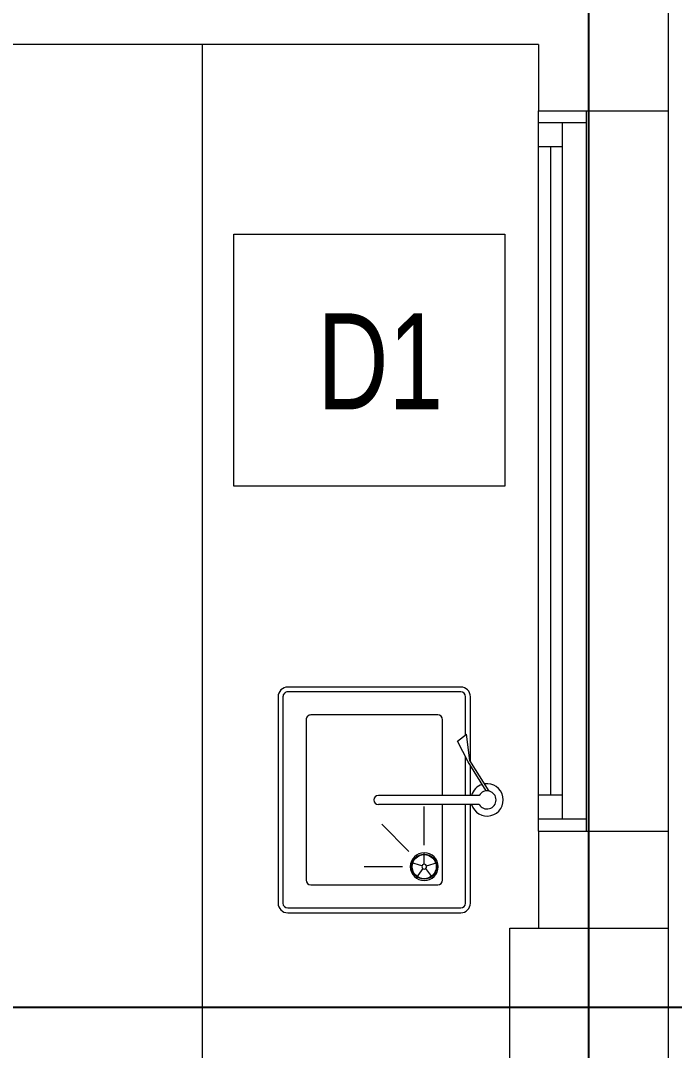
# Model space of a CAD drawing. Header units: metres. Extents: x -18745 to 220762, y -1579758 to -1356048.
# Drawn here: x 208531 to 209891, y -1462527 to -1460383 of the extents above; entities that cross this region are included whole.
import ezdxf

# ---------------------------------------------------------------- set-up
doc = ezdxf.new("R2010")
doc.units = ezdxf.units.M
doc.layers.get('0').update_dxf_attribs({"lineweight": 0})
for name, color, linetype, lineweight in [('A-100 - Copy$0$Aluminum', 8, 'Continuous', 0), ('A-100 - Copy$0$Medical Equipment and Furniture', 8, 'Continuous', 0), ('A-100 - Copy$0$Proj', 8, 'Continuous', 0), ('A-100 - Copy$0$SANIT', 8, 'Continuous', 0), ('A-100 - Copy$0$Structure', 8, 'Continuous', 9), ('A-100 - Copy$0$Walls', 8, 'Continuous', 0)]:
    doc.layers.add(name, color=color, linetype=linetype, lineweight=lineweight)
doc.layers.add('A-100 - Copy$0$axes', color=8, linetype='Continuous')
doc.styles.add('A-100 - Copy$0$X3G_ENTITY_2587EA', font='swisscl.ttf', dxfattribs={"height": 200})

# ---------------------------------------------------------------- blocks, each defined once
blk = doc.blocks.new('A-100 - Copy$0$BMED-S-S DROP-IN SINK 45-38')
at = {"layer": 'A-100 - Copy$0$SANIT'}
for p, q in [((-18.3, 4.2), (-81.8, -35.6)), ((-18.7, -1.6), (-79.3, -39.6)), ((-9.4, -16.2), (-9.4, -226.2)), ((9.4, -16.2), (9.4, -226.2)), ((-80.4, -34.7), (-215, -34.7)), ((-81.8, -35.6), (-136.9, -42.7)), ((-122.2, -61.3), (-136.9, -42.7)), ((-79.3, -39.6), (-122.2, -61.3)), ((215, -34.7), (9.4, -34.7)), ((-235, -54.7), (-235, -414.7)), ((-225, -54.7), (-225, -414.7)), ((-135.3, -44.7), (-215, -44.7)), ((215, -44.7), (9.4, -44.7)), ((225, -414.7), (225, -54.7)), ((235, -414.7), (235, -54.7)), ((94, -130.7), (14, -130.7)), ((107.2, -162.5), (50.6, -219.1)), ((139, -175.7), (139, -255.7)), ((-215, -424.7), (215, -424.7)), ((-215, -434.7), (215, -434.7))]:
    blk.add_line(p, q, dxfattribs=at)
at = {"layer": 'A-100 - Copy$0$SANIT', "ltscale": 250}
for p, q in [((-177, -102.7), (-177, -366.7)), ((-9.4, -92.7), (-167, -92.7)), ((167, -92.7), (9.4, -92.7)), ((177, -366.7), (177, -102.7)), ((-167, -376.7), (167, -376.7))]:
    blk.add_line(p, q, dxfattribs=at)
at = {"layer": 'A-100 - Copy$0$SANIT'}
for points in [[(-9.4, -34.7), (-71.6, -34.7)], [(-9.4, -44.7), (-89.5, -44.7)], [(137.5, -126), (130, -103.1)], [(143, -127.8), (162.5, -113.7)], [(134, -130.7), (110, -130.7)], [(137.5, -135.5), (130, -158.3)], [(143, -133.7), (162.5, -147.8)]]:
    blk.add_lwpolyline(points, dxfattribs=at)
for points in [[(139, -159.7, 1), (139, -101.7, 1)], [(139, -135.7, 1), (139, -125.7, 1)]]:
    blk.add_lwpolyline(points, format="xyb", close=True, dxfattribs=at)
for radius in [26, 25]:
    blk.add_circle((139, -130.7), radius, dxfattribs=at)
for centre, radius, start, end in [((0, 0), 33.7, 286.1245, 188.9357), ((0, 0), 18.8, 299.9969, 239.9969), ((0, 0), 33.7, 197.3556, 253.8692), ((-215, -54.7), 20, 90, 180), ((215, -54.7), 20, 0, 90), ((-215, -54.7), 10, 90, 180), ((215, -54.7), 10, 0, 90), ((0, -226.2), 9.38, 179.9969, 359.9969), ((-215, -414.7), 20, 180, 270), ((-215, -414.7), 10, 180, 270), ((215, -414.7), 10, 270, 0), ((215, -414.7), 20, 270, 0)]:
    blk.add_arc(centre, radius, start, end, dxfattribs=at)
at = {"layer": 'A-100 - Copy$0$SANIT', "ltscale": 250}
for centre, start, end in [((-167, -102.7), 90.0094, 180.0094), ((167, -102.7), 0, 90), ((-167, -366.7), 180, 270), ((167, -366.7), 270, 0)]:
    blk.add_arc(centre, 10, start, end, dxfattribs=at)
blk = doc.blocks.new('A-100 - Copy')
at = {"layer": 'A-100 - Copy$0$Aluminum'}
for p, q in [((209608.3, -1462070.9), (209608.3, -1460570.9)), ((209708.3, -1462070.9), (209708.3, -1460570.9)), ((209708.3, -1460595.9), (209608.3, -1460595.9)), ((209658.3, -1462045.9), (209658.3, -1460595.9)), ((209658.3, -1460645.9), (209608.3, -1460645.9)), ((209633.3, -1460645.9), (209633.3, -1461995.9)), ((209658.3, -1461995.9), (209608.3, -1461995.9)), ((209708.3, -1462045.9), (209608.3, -1462045.9))]:
    blk.add_line(p, q, dxfattribs=at)
at = {"layer": 'A-100 - Copy$0$axes'}
for p, q in [((209713.3, -1477297.4, 0), (209713.3, -1451192.7, 0)), ((209713.3, -1477297.4, 0), (209713.3, -1451192.7, 0)), ((215702.3, -1462437.7, 2.4), (83332.8, -1462437.7, 2.4))]:
    blk.add_line(p, q, dxfattribs=at)
at = {"layer": 'A-100 - Copy$0$Medical Equipment and Furniture'}
blk.add_line((208908.3, -1460432.7, 0), (208908.3, -1462592.7, 0), dxfattribs=at)
blk.add_lwpolyline([(208974.4, -1460827.1), (209538.1, -1460827.1), (209538.1, -1461352.4), (208974.4, -1461352.4)], close=True, dxfattribs=at)
at = {"layer": 'A-100 - Copy$0$Proj'}
blk.add_line((209878.3, -1460570.9), (209878.3, -1462070.9), dxfattribs=at)
at = {"layer": 'A-100 - Copy$0$Structure', "elevation": 2.4}
blk.add_lwpolyline([(209548.3, -1462272.7), (209878.3, -1462272.7), (209878.3, -1462602.7), (209548.3, -1462602.7)], close=True, dxfattribs=at)
at = {"layer": 'A-100 - Copy$0$Walls'}
for p, q in [((209878.3, -1459525.2), (209878.3, -1460570.9)), ((209608.3, -1460432.7), (206218.3, -1460432.7)), ((209608.3, -1460432.7), (209608.3, -1460570.9)), ((209608.3, -1460570.9), (209878.3, -1460570.9)), ((209608.3, -1462070.9), (209608.3, -1462272.7)), ((209608.3, -1462070.9), (209878.3, -1462070.9)), ((209878.3, -1462070.9), (209878.3, -1462272.7))]:
    blk.add_line(p, q, dxfattribs=at)
at = {"layer": 'A-100 - Copy$0$Medical Equipment and Furniture', "rotation": 270}
blk.add_blockref('A-100 - Copy$0$BMED-S-S DROP-IN SINK 45-38', (209501.2, -1462005.6), dxfattribs=at)
at = {"layer": 'A-100 - Copy$0$Medical Equipment and Furniture', "insert": (209279, -1460992.2), "char_height": 200, "attachment_point": 2, "style": 'A-100 - Copy$0$X3G_ENTITY_2587EA'}
blk.add_mtext('D1', dxfattribs=at)

msp = doc.modelspace()

# ---------------------------------------------------------------- block references
msp.add_blockref('A-100 - Copy', (0, 0))

doc.saveas('drawing.dxf')
